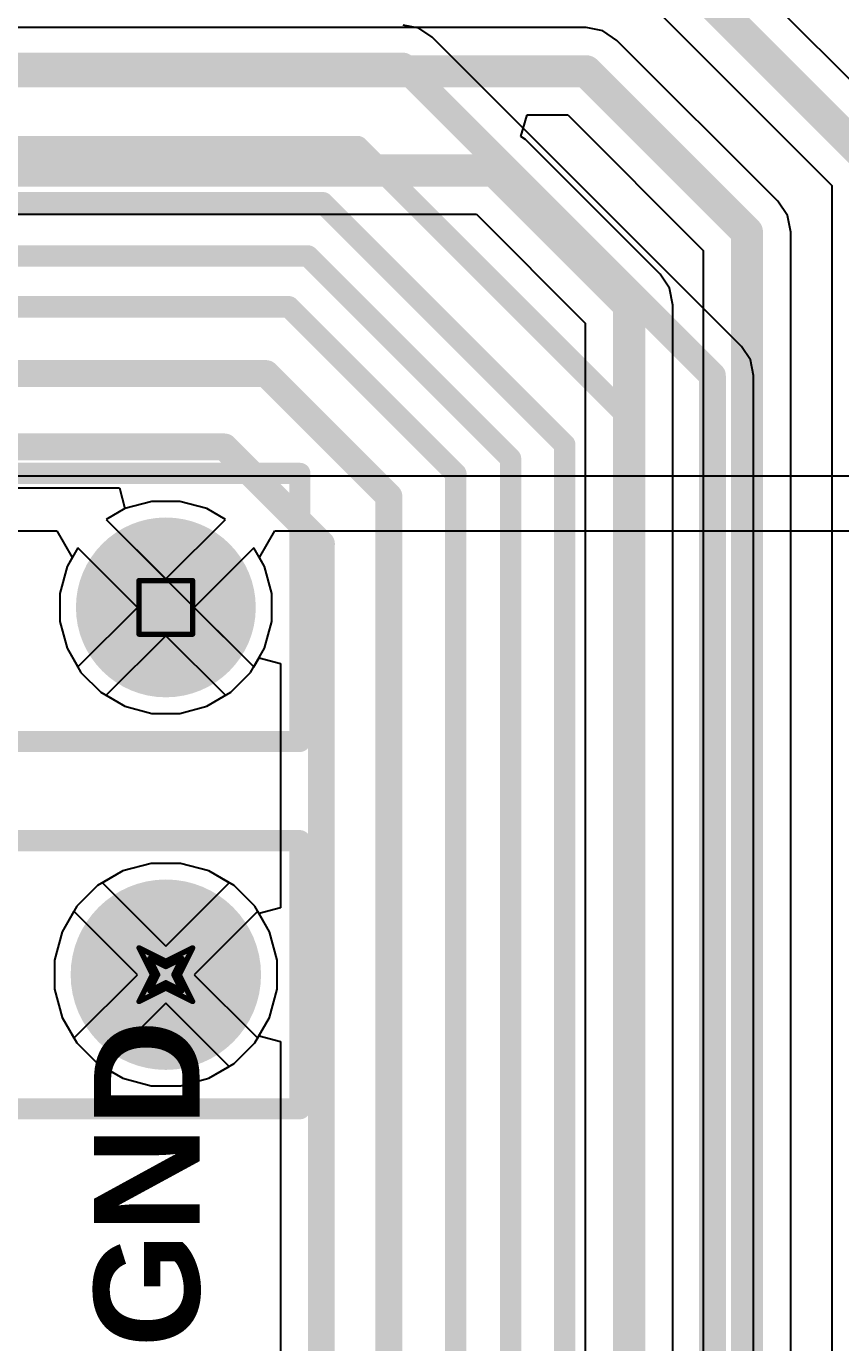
# Model space of a CAD drawing. Header units: inches. Extents: x 0 to 5401, y 0 to 5414.
# Drawn here: x 92.25 to 99.97, y 66.1 to 78.57 of the extents above; entities that cross this region are included whole.
import ezdxf

# ---------------------------------------------------------------- set-up
doc = ezdxf.new("R2010")
doc.units = ezdxf.units.IN
for name, color, linetype in [('Bottom Layer', 5, 'Continuous'), ('Bottom Solder', 6, 'Continuous'), ('Drill Drawing', 1, 'Continuous'), ('Layer 1', 16, 'Continuous'), ('Layer 2', 76, 'Continuous'), ('Multi-Layer', 9, 'Continuous'), ('Pad Holes', 156, 'Continuous'), ('Top Layer', 1, 'Continuous'), ('Top Overlay', 2, 'Continuous'), ('Top Solder', 216, 'Continuous')]:
    doc.layers.add(name, color=color, linetype=linetype)
doc.styles.add('Arial_Bold', font='', dxfattribs={"height": 0.2})
doc.styles.get('Arial_Bold').set_extended_font_data('Arial', bold=True)

# ---------------------------------------------------------------- blocks, each defined once
blk = doc.blocks.new('HDR1X3__198')
at = {"layer": 'Bottom Layer'}
blk.add_hatch(color=5, dxfattribs=at).paths.add_polyline_path([(-0.75, 0.75), (0.75, 0.75), (0.75, -0.75), (-0.75, -0.75)])
h = blk.add_hatch(color=5, dxfattribs=at)
edge = h.paths.add_edge_path()
edge.add_arc((2.54, 0), 0.75, 0, 360)
h = blk.add_hatch(color=5, dxfattribs=at)
edge = h.paths.add_edge_path()
edge.add_arc((5.08, 0), 0.75, 0, 360)
at = {"layer": 'Bottom Solder'}
blk.add_hatch(color=6, dxfattribs=at).paths.add_polyline_path([(-0.852, 0.852), (0.852, 0.852), (0.852, -0.852), (-0.852, -0.852)])
h = blk.add_hatch(color=6, dxfattribs=at)
edge = h.paths.add_edge_path()
edge.add_arc((2.54, 0), 0.852, 0, 360)
h = blk.add_hatch(color=6, dxfattribs=at)
edge = h.paths.add_edge_path()
edge.add_arc((5.08, 0), 0.852, 0, 360)
at = {"layer": 'Layer 1'}
blk.add_hatch(color=16, dxfattribs=at).paths.add_polyline_path([(-0.75, 0.75), (0.75, 0.75), (0.75, -0.75), (-0.75, -0.75)])
h = blk.add_hatch(color=16, dxfattribs=at)
edge = h.paths.add_edge_path()
edge.add_arc((2.54, 0), 0.75, 0, 360)
h = blk.add_hatch(color=16, dxfattribs=at)
edge = h.paths.add_edge_path()
edge.add_arc((5.08, 0), 0.75, 0, 360)
at = {"layer": 'Layer 2'}
blk.add_hatch(color=76, dxfattribs=at).paths.add_polyline_path([(-0.75, 0.75), (0.75, 0.75), (0.75, -0.75), (-0.75, -0.75)])
h = blk.add_hatch(color=76, dxfattribs=at)
edge = h.paths.add_edge_path()
edge.add_arc((2.54, 0), 0.75, 0, 360)
h = blk.add_hatch(color=76, dxfattribs=at)
edge = h.paths.add_edge_path()
edge.add_arc((5.08, 0), 0.75, 0, 360)
at = {"layer": 'Multi-Layer'}
blk.add_hatch(color=9, dxfattribs=at).paths.add_polyline_path([(-0.75, 0.75), (0.75, 0.75), (0.75, -0.75), (-0.75, -0.75)])
h = blk.add_hatch(color=9, dxfattribs=at)
edge = h.paths.add_edge_path()
edge.add_arc((2.54, 0), 0.75, 0, 360)
h = blk.add_hatch(color=9, dxfattribs=at)
edge = h.paths.add_edge_path()
edge.add_arc((5.08, 0), 0.75, 0, 360)
at = {"layer": 'Pad Holes'}
h = blk.add_hatch(color=7, dxfattribs=at)
edge = h.paths.add_edge_path()
edge.add_arc((0, 0), 0.45, 0, 360)
h = blk.add_hatch(color=7, dxfattribs=at)
edge = h.paths.add_edge_path()
edge.add_arc((2.54, 0), 0.45, 0, 360)
h = blk.add_hatch(color=7, dxfattribs=at)
edge = h.paths.add_edge_path()
edge.add_arc((5.08, 0), 0.45, 0, 360)
at = {"layer": 'Top Layer'}
blk.add_hatch(color=1, dxfattribs=at).paths.add_polyline_path([(-0.75, 0.75), (0.75, 0.75), (0.75, -0.75), (-0.75, -0.75)])
h = blk.add_hatch(color=1, dxfattribs=at)
edge = h.paths.add_edge_path()
edge.add_arc((2.54, 0), 0.75, 0, 360)
h = blk.add_hatch(color=1, dxfattribs=at)
edge = h.paths.add_edge_path()
edge.add_arc((5.08, 0), 0.75, 0, 360)
at = {"layer": 'Top Solder'}
blk.add_hatch(color=216, dxfattribs=at).paths.add_polyline_path([(-0.852, 0.852), (0.852, 0.852), (0.852, -0.852), (-0.852, -0.852)])
h = blk.add_hatch(color=216, dxfattribs=at)
edge = h.paths.add_edge_path()
edge.add_arc((2.54, 0), 0.852, 0, 360)
h = blk.add_hatch(color=216, dxfattribs=at)
edge = h.paths.add_edge_path()
edge.add_arc((5.08, 0), 0.852, 0, 360)
at = {"layer": 'Top Overlay'}
for points in [[(-1.27, 1.27, 0.2, 0.2, 0), (6.35, 1.27, 0.2, 0.2, 0)], [(-1.27, -1.27, 0.2, 0.2, 0), (-1.27, 1.27, 0.2, 0.2, 0)], [(6.35, -1.27, 0.2, 0.2, 0), (6.35, 1.27, 0.2, 0.2, 0)], [(-1.27, -1.27, 0.2, 0.2, 0), (6.35, -1.27, 0.2, 0.2, 0)]]:
    blk.add_lwpolyline(points, format="xyseb", dxfattribs=at)
for points in [[(-1.32, 1.27, 0.1, 0.1, 1), (-1.22, 1.27, 0.1, 0.1, 1)], [(-1.32, 1.27, 0.1, 0.1, 1), (-1.22, 1.27, 0.1, 0.1, 1)], [(6.3, 1.27, 0.1, 0.1, 1), (6.4, 1.27, 0.1, 0.1, 1)], [(6.3, 1.27, 0.1, 0.1, 1), (6.4, 1.27, 0.1, 0.1, 1)], [(-1.32, -1.27, 0.1, 0.1, 1), (-1.22, -1.27, 0.1, 0.1, 1)], [(-1.32, -1.27, 0.1, 0.1, 1), (-1.22, -1.27, 0.1, 0.1, 1)], [(6.3, -1.27, 0.1, 0.1, 1), (6.4, -1.27, 0.1, 0.1, 1)], [(6.3, -1.27, 0.1, 0.1, 1), (6.4, -1.27, 0.1, 0.1, 1)]]:
    blk.add_lwpolyline(points, format="xyseb", close=True, dxfattribs=at)
blk = doc.blocks.new('HDR1X4__199')
at = {"layer": 'Bottom Layer'}
blk.add_hatch(color=5, dxfattribs=at).paths.add_polyline_path([(-0.8, 0.8), (0.8, 0.8), (0.8, -0.8), (-0.8, -0.8)])
h = blk.add_hatch(color=5, dxfattribs=at)
edge = h.paths.add_edge_path()
edge.add_arc((2.54, 0), 0.8, 0, 360)
h = blk.add_hatch(color=5, dxfattribs=at)
edge = h.paths.add_edge_path()
edge.add_arc((5.08, 0), 0.8, 0, 360)
h = blk.add_hatch(color=5, dxfattribs=at)
edge = h.paths.add_edge_path()
edge.add_arc((7.62, 0), 0.8, 0, 360)
at = {"layer": 'Bottom Solder'}
blk.add_hatch(color=6, dxfattribs=at).paths.add_polyline_path([(-0.902, 0.902), (0.902, 0.902), (0.902, -0.902), (-0.902, -0.902)])
h = blk.add_hatch(color=6, dxfattribs=at)
edge = h.paths.add_edge_path()
edge.add_arc((2.54, 0), 0.902, 0, 360)
h = blk.add_hatch(color=6, dxfattribs=at)
edge = h.paths.add_edge_path()
edge.add_arc((5.08, 0), 0.902, 0, 360)
h = blk.add_hatch(color=6, dxfattribs=at)
edge = h.paths.add_edge_path()
edge.add_arc((7.62, 0), 0.902, 0, 360)
at = {"layer": 'Layer 1'}
blk.add_hatch(color=16, dxfattribs=at).paths.add_polyline_path([(-0.8, 0.8), (0.8, 0.8), (0.8, -0.8), (-0.8, -0.8)])
h = blk.add_hatch(color=16, dxfattribs=at)
edge = h.paths.add_edge_path()
edge.add_arc((2.54, 0), 0.8, 0, 360)
h = blk.add_hatch(color=16, dxfattribs=at)
edge = h.paths.add_edge_path()
edge.add_arc((5.08, 0), 0.8, 0, 360)
h = blk.add_hatch(color=16, dxfattribs=at)
edge = h.paths.add_edge_path()
edge.add_arc((7.62, 0), 0.8, 0, 360)
at = {"layer": 'Layer 2'}
blk.add_hatch(color=76, dxfattribs=at).paths.add_polyline_path([(-0.8, 0.8), (0.8, 0.8), (0.8, -0.8), (-0.8, -0.8)])
h = blk.add_hatch(color=76, dxfattribs=at)
edge = h.paths.add_edge_path()
edge.add_arc((2.54, 0), 0.8, 0, 360)
h = blk.add_hatch(color=76, dxfattribs=at)
edge = h.paths.add_edge_path()
edge.add_arc((5.08, 0), 0.8, 0, 360)
h = blk.add_hatch(color=76, dxfattribs=at)
edge = h.paths.add_edge_path()
edge.add_arc((7.62, 0), 0.8, 0, 360)
at = {"layer": 'Multi-Layer'}
blk.add_hatch(color=9, dxfattribs=at).paths.add_polyline_path([(-0.8, 0.8), (0.8, 0.8), (0.8, -0.8), (-0.8, -0.8)])
h = blk.add_hatch(color=9, dxfattribs=at)
edge = h.paths.add_edge_path()
edge.add_arc((2.54, 0), 0.8, 0, 360)
h = blk.add_hatch(color=9, dxfattribs=at)
edge = h.paths.add_edge_path()
edge.add_arc((5.08, 0), 0.8, 0, 360)
h = blk.add_hatch(color=9, dxfattribs=at)
edge = h.paths.add_edge_path()
edge.add_arc((7.62, 0), 0.8, 0, 360)
at = {"layer": 'Pad Holes'}
h = blk.add_hatch(color=7, dxfattribs=at)
edge = h.paths.add_edge_path()
edge.add_arc((0, 0), 0.475, 0, 360)
h = blk.add_hatch(color=7, dxfattribs=at)
edge = h.paths.add_edge_path()
edge.add_arc((2.54, 0), 0.475, 0, 360)
h = blk.add_hatch(color=7, dxfattribs=at)
edge = h.paths.add_edge_path()
edge.add_arc((5.08, 0), 0.475, 0, 360)
h = blk.add_hatch(color=7, dxfattribs=at)
edge = h.paths.add_edge_path()
edge.add_arc((7.62, 0), 0.475, 0, 360)
at = {"layer": 'Top Layer'}
blk.add_hatch(color=1, dxfattribs=at).paths.add_polyline_path([(-0.8, 0.8), (0.8, 0.8), (0.8, -0.8), (-0.8, -0.8)])
h = blk.add_hatch(color=1, dxfattribs=at)
edge = h.paths.add_edge_path()
edge.add_arc((2.54, 0), 0.8, 0, 360)
h = blk.add_hatch(color=1, dxfattribs=at)
edge = h.paths.add_edge_path()
edge.add_arc((5.08, 0), 0.8, 0, 360)
h = blk.add_hatch(color=1, dxfattribs=at)
edge = h.paths.add_edge_path()
edge.add_arc((7.62, 0), 0.8, 0, 360)
at = {"layer": 'Top Solder'}
blk.add_hatch(color=216, dxfattribs=at).paths.add_polyline_path([(-0.902, 0.902), (0.902, 0.902), (0.902, -0.902), (-0.902, -0.902)])
h = blk.add_hatch(color=216, dxfattribs=at)
edge = h.paths.add_edge_path()
edge.add_arc((2.54, 0), 0.902, 0, 360)
h = blk.add_hatch(color=216, dxfattribs=at)
edge = h.paths.add_edge_path()
edge.add_arc((5.08, 0), 0.902, 0, 360)
h = blk.add_hatch(color=216, dxfattribs=at)
edge = h.paths.add_edge_path()
edge.add_arc((7.62, 0), 0.902, 0, 360)
at = {"layer": 'Top Overlay'}
for points in [[(-1.27, -1.27, 0.2, 0.2, 0), (-1.27, 1.27, 0.2, 0.2, 0)], [(-1.27, 1.27, 0.2, 0.2, 0), (8.89, 1.27, 0.2, 0.2, 0)], [(8.89, -1.27, 0.2, 0.2, 0), (8.89, 1.27, 0.2, 0.2, 0)], [(-1.27, -1.27, 0.2, 0.2, 0), (8.89, -1.27, 0.2, 0.2, 0)]]:
    blk.add_lwpolyline(points, format="xyseb", dxfattribs=at)
for points in [[(-1.32, 1.27, 0.1, 0.1, 1), (-1.22, 1.27, 0.1, 0.1, 1)], [(-1.32, 1.27, 0.1, 0.1, 1), (-1.22, 1.27, 0.1, 0.1, 1)], [(8.84, 1.27, 0.1, 0.1, 1), (8.94, 1.27, 0.1, 0.1, 1)], [(8.84, 1.27, 0.1, 0.1, 1), (8.94, 1.27, 0.1, 0.1, 1)], [(-1.32, -1.27, 0.1, 0.1, 1), (-1.22, -1.27, 0.1, 0.1, 1)], [(-1.32, -1.27, 0.1, 0.1, 1), (-1.22, -1.27, 0.1, 0.1, 1)], [(8.84, -1.27, 0.1, 0.1, 1), (8.94, -1.27, 0.1, 0.1, 1)], [(8.84, -1.27, 0.1, 0.1, 1), (8.94, -1.27, 0.1, 0.1, 1)]]:
    blk.add_lwpolyline(points, format="xyseb", close=True, dxfattribs=at)

msp = doc.modelspace()

# ---------------------------------------------------------------- linework, layer by layer
at = {"layer": 'Bottom Layer'}
for p, q in [((100.592, 77.533), (98.578, 79.547)), ((98.114, 78.84), (99.885, 77.068)), ((97.555, 78.564), (79.625, 78.564)), ((97.714, 78.532), (97.555, 78.564)), ((97.848, 78.442), (97.714, 78.532)), ((99.373, 76.917), (97.848, 78.442)), ((96.937, 77.532), (96.998, 77.735)), ((96.998, 77.735), (97.384, 77.735)), ((97.384, 77.735), (98.666, 76.452)), ((96.98, 77.502), (96.937, 77.532)), ((98.256, 76.227), (96.98, 77.502)), ((99.885, 77.068), (99.885, 23.951)), ((99.463, 76.783), (99.373, 76.917)), ((83.377, 76.795), (96.516, 76.795)), ((96.516, 76.795), (97.548, 75.763)), ((99.495, 76.624), (99.463, 76.783)), ((99.495, 23.724), (99.495, 76.624)), ((98.666, 76.452), (98.666, 23.724)), ((98.345, 76.093), (98.256, 76.227)), ((98.377, 75.934), (98.345, 76.093)), ((98.377, 24.013), (98.377, 75.934)), ((97.548, 75.763), (97.548, 24.185)), ((93.186, 74.005), (93.009, 73.903)), ((93.441, 74.073), (93.186, 74.005)), ((93.706, 74.073), (93.441, 74.073)), ((93.961, 74.005), (93.706, 74.073)), ((94.138, 73.903), (93.961, 74.005)), ((93.009, 73.903), (93.574, 73.339)), ((93.574, 73.339), (94.138, 73.903)), ((92.74, 73.633), (92.638, 73.457)), ((93.304, 73.069), (92.74, 73.633)), ((94.407, 73.633), (93.843, 73.069)), ((94.509, 73.457), (94.407, 73.633)), ((92.638, 73.457), (92.57, 73.201)), ((94.578, 73.201), (94.509, 73.457)), ((92.57, 73.201), (92.57, 72.937)), ((94.578, 72.937), (94.578, 73.201)), ((92.74, 72.505), (93.304, 73.069)), ((93.843, 73.069), (94.407, 72.505)), ((92.57, 72.937), (92.638, 72.682)), ((94.509, 72.682), (94.578, 72.937)), ((93.574, 72.8), (93.009, 72.236)), ((94.138, 72.236), (93.574, 72.8)), ((92.638, 72.682), (92.74, 72.505)), ((94.407, 72.505), (94.509, 72.682)), ((93.009, 72.236), (93.186, 72.134)), ((93.961, 72.134), (94.138, 72.236)), ((93.186, 72.134), (93.441, 72.065)), ((93.706, 72.065), (93.961, 72.134)), ((93.441, 72.065), (93.706, 72.065)), ((93.435, 70.643), (93.167, 70.572)), ((93.712, 70.643), (93.435, 70.643)), ((93.98, 70.572), (93.712, 70.643)), ((93.167, 70.572), (92.973, 70.46)), ((94.174, 70.46), (93.98, 70.572)), ((92.973, 70.46), (93.574, 69.859)), ((93.574, 69.859), (94.174, 70.46)), ((92.703, 70.19), (92.591, 69.996)), ((93.304, 69.589), (92.703, 70.19)), ((94.444, 70.19), (93.843, 69.589)), ((94.556, 69.996), (94.444, 70.19)), ((92.591, 69.996), (92.52, 69.728)), ((94.628, 69.728), (94.556, 69.996)), ((92.52, 69.728), (92.52, 69.451)), ((94.628, 69.451), (94.628, 69.728)), ((92.703, 68.989), (93.304, 69.589)), ((93.843, 69.589), (94.444, 68.989)), ((92.52, 69.451), (92.591, 69.183)), ((94.556, 69.183), (94.628, 69.451)), ((93.574, 69.32), (92.973, 68.719)), ((94.174, 68.719), (93.574, 69.32)), ((92.591, 69.183), (92.703, 68.989)), ((94.444, 68.989), (94.556, 69.183)), ((92.973, 68.719), (93.167, 68.607)), ((93.167, 68.607), (93.435, 68.535)), ((93.712, 68.535), (93.98, 68.607)), ((93.98, 68.607), (94.174, 68.719)), ((93.435, 68.535), (93.712, 68.535))]:
    msp.add_line(p, q, dxfattribs=at)
for points in [[(98.285, 79.254, 0.305, 0.305, 0), (100.299, 77.24, 0.305, 0.305, 0)], [(79.121, 78.149, 0.305, 0.305, 0), (97.555, 78.149, 0.305, 0.305, 0)], [(97.555, 78.149, 0.305, 0.305, 0), (99.08, 76.624, 0.305, 0.305, 0)], [(78.694, 77.209, 0.305, 0.305, 0), (96.687, 77.209, 0.305, 0.305, 0)], [(96.687, 77.209, 0.305, 0.305, 0), (97.963, 75.934, 0.305, 0.305, 0)], [(99.08, 23.355, 0.305, 0.305, 0), (99.08, 76.624, 0.305, 0.305, 0)], [(97.963, 24.013, 0.305, 0.305, 0), (97.963, 75.934, 0.305, 0.305, 0)]]:
    msp.add_lwpolyline(points, format="xyseb", dxfattribs=at)
for points in [[(97.479, 78.149, 0.152, 0.152, 1), (97.631, 78.149, 0.152, 0.152, 1)], [(97.479, 78.149, 0.152, 0.152, 1), (97.631, 78.149, 0.152, 0.152, 1)], [(96.611, 77.209, 0.152, 0.152, 1), (96.764, 77.209, 0.152, 0.152, 1)], [(96.611, 77.209, 0.152, 0.152, 1), (96.764, 77.209, 0.152, 0.152, 1)], [(99.004, 76.624, 0.152, 0.152, 1), (99.156, 76.624, 0.152, 0.152, 1)], [(99.004, 76.624, 0.152, 0.152, 1), (99.156, 76.624, 0.152, 0.152, 1)], [(97.886, 75.934, 0.152, 0.152, 1), (98.039, 75.934, 0.152, 0.152, 1)], [(97.886, 75.934, 0.152, 0.152, 1), (98.039, 75.934, 0.152, 0.152, 1)]]:
    msp.add_lwpolyline(points, format="xyseb", close=True, dxfattribs=at)
at = {"layer": 'Drill Drawing'}
for points in [[(93.32, 73.323, 0.0508, 0.0508, 0), (93.828, 73.323, 0.0508, 0.0508, 0)], [(93.32, 72.815, 0.0508, 0.0508, 0), (93.32, 73.323, 0.0508, 0.0508, 0)], [(93.828, 72.815, 0.0508, 0.0508, 0), (93.828, 73.323, 0.0508, 0.0508, 0)], [(93.32, 72.815, 0.0508, 0.0508, 0), (93.828, 72.815, 0.0508, 0.0508, 0)], [(93.32, 69.843, 0.0508, 0.0508, 0), (93.574, 69.716, 0.0508, 0.0508, 0)], [(93.32, 69.843, 0.0508, 0.0508, 0), (93.447, 69.589, 0.0508, 0.0508, 0)], [(93.574, 69.716, 0.0508, 0.0508, 0), (93.828, 69.843, 0.0508, 0.0508, 0)], [(93.701, 69.589, 0.0508, 0.0508, 0), (93.828, 69.843, 0.0508, 0.0508, 0)], [(93.421, 69.742, 0.0508, 0.0508, 0), (93.574, 69.666, 0.0508, 0.0508, 0)], [(93.421, 69.742, 0.0508, 0.0508, 0), (93.497, 69.589, 0.0508, 0.0508, 0)], [(93.574, 69.666, 0.0508, 0.0508, 0), (93.726, 69.742, 0.0508, 0.0508, 0)], [(93.65, 69.589, 0.0508, 0.0508, 0), (93.726, 69.742, 0.0508, 0.0508, 0)], [(93.32, 69.335, 0.0508, 0.0508, 0), (93.447, 69.589, 0.0508, 0.0508, 0)], [(93.421, 69.437, 0.0508, 0.0508, 0), (93.497, 69.589, 0.0508, 0.0508, 0)], [(93.65, 69.589, 0.0508, 0.0508, 0), (93.726, 69.437, 0.0508, 0.0508, 0)], [(93.701, 69.589, 0.0508, 0.0508, 0), (93.828, 69.335, 0.0508, 0.0508, 0)], [(93.32, 69.335, 0.0508, 0.0508, 0), (93.574, 69.462, 0.0508, 0.0508, 0)], [(93.421, 69.437, 0.0508, 0.0508, 0), (93.574, 69.513, 0.0508, 0.0508, 0)], [(93.574, 69.513, 0.0508, 0.0508, 0), (93.726, 69.437, 0.0508, 0.0508, 0)], [(93.574, 69.462, 0.0508, 0.0508, 0), (93.828, 69.335, 0.0508, 0.0508, 0)]]:
    msp.add_lwpolyline(points, format="xyseb", dxfattribs=at)
for points in [[(93.307, 73.323, 0.0254, 0.0254, 1), (93.332, 73.323, 0.0254, 0.0254, 1)], [(93.307, 73.323, 0.0254, 0.0254, 1), (93.332, 73.323, 0.0254, 0.0254, 1)], [(93.815, 73.323, 0.0254, 0.0254, 1), (93.84, 73.323, 0.0254, 0.0254, 1)], [(93.815, 73.323, 0.0254, 0.0254, 1), (93.84, 73.323, 0.0254, 0.0254, 1)], [(93.307, 72.815, 0.0254, 0.0254, 1), (93.332, 72.815, 0.0254, 0.0254, 1)], [(93.307, 72.815, 0.0254, 0.0254, 1), (93.332, 72.815, 0.0254, 0.0254, 1)], [(93.815, 72.815, 0.0254, 0.0254, 1), (93.84, 72.815, 0.0254, 0.0254, 1)], [(93.815, 72.815, 0.0254, 0.0254, 1), (93.84, 72.815, 0.0254, 0.0254, 1)], [(93.307, 69.843, 0.0254, 0.0254, 1), (93.332, 69.843, 0.0254, 0.0254, 1)], [(93.307, 69.843, 0.0254, 0.0254, 1), (93.332, 69.843, 0.0254, 0.0254, 1)], [(93.815, 69.843, 0.0254, 0.0254, 1), (93.84, 69.843, 0.0254, 0.0254, 1)], [(93.815, 69.843, 0.0254, 0.0254, 1), (93.84, 69.843, 0.0254, 0.0254, 1)], [(93.409, 69.742, 0.0254, 0.0254, 1), (93.434, 69.742, 0.0254, 0.0254, 1)], [(93.409, 69.742, 0.0254, 0.0254, 1), (93.434, 69.742, 0.0254, 0.0254, 1)], [(93.561, 69.716, 0.0254, 0.0254, 1), (93.586, 69.716, 0.0254, 0.0254, 1)], [(93.561, 69.716, 0.0254, 0.0254, 1), (93.586, 69.716, 0.0254, 0.0254, 1)], [(93.713, 69.742, 0.0254, 0.0254, 1), (93.739, 69.742, 0.0254, 0.0254, 1)], [(93.713, 69.742, 0.0254, 0.0254, 1), (93.739, 69.742, 0.0254, 0.0254, 1)], [(93.434, 69.589, 0.0254, 0.0254, 1), (93.459, 69.589, 0.0254, 0.0254, 1)], [(93.434, 69.589, 0.0254, 0.0254, 1), (93.459, 69.589, 0.0254, 0.0254, 1)], [(93.485, 69.589, 0.0254, 0.0254, 1), (93.51, 69.589, 0.0254, 0.0254, 1)], [(93.485, 69.589, 0.0254, 0.0254, 1), (93.51, 69.589, 0.0254, 0.0254, 1)], [(93.561, 69.666, 0.0254, 0.0254, 1), (93.586, 69.666, 0.0254, 0.0254, 1)], [(93.561, 69.666, 0.0254, 0.0254, 1), (93.586, 69.666, 0.0254, 0.0254, 1)], [(93.637, 69.589, 0.0254, 0.0254, 1), (93.663, 69.589, 0.0254, 0.0254, 1)], [(93.637, 69.589, 0.0254, 0.0254, 1), (93.663, 69.589, 0.0254, 0.0254, 1)], [(93.688, 69.589, 0.0254, 0.0254, 1), (93.713, 69.589, 0.0254, 0.0254, 1)], [(93.688, 69.589, 0.0254, 0.0254, 1), (93.713, 69.589, 0.0254, 0.0254, 1)], [(93.561, 69.513, 0.0254, 0.0254, 1), (93.586, 69.513, 0.0254, 0.0254, 1)], [(93.561, 69.513, 0.0254, 0.0254, 1), (93.586, 69.513, 0.0254, 0.0254, 1)], [(93.561, 69.462, 0.0254, 0.0254, 1), (93.586, 69.462, 0.0254, 0.0254, 1)], [(93.561, 69.462, 0.0254, 0.0254, 1), (93.586, 69.462, 0.0254, 0.0254, 1)], [(93.307, 69.335, 0.0254, 0.0254, 1), (93.332, 69.335, 0.0254, 0.0254, 1)], [(93.307, 69.335, 0.0254, 0.0254, 1), (93.332, 69.335, 0.0254, 0.0254, 1)], [(93.409, 69.437, 0.0254, 0.0254, 1), (93.434, 69.437, 0.0254, 0.0254, 1)], [(93.409, 69.437, 0.0254, 0.0254, 1), (93.434, 69.437, 0.0254, 0.0254, 1)], [(93.713, 69.437, 0.0254, 0.0254, 1), (93.739, 69.437, 0.0254, 0.0254, 1)], [(93.713, 69.437, 0.0254, 0.0254, 1), (93.739, 69.437, 0.0254, 0.0254, 1)], [(93.815, 69.335, 0.0254, 0.0254, 1), (93.84, 69.335, 0.0254, 0.0254, 1)], [(93.815, 69.335, 0.0254, 0.0254, 1), (93.84, 69.335, 0.0254, 0.0254, 1)]]:
    msp.add_lwpolyline(points, format="xyseb", close=True, dxfattribs=at)
at = {"layer": 'Layer 1'}
for p, q in [((93.186, 74.005), (93.009, 73.903)), ((93.441, 74.073), (93.186, 74.005)), ((93.706, 74.073), (93.441, 74.073)), ((93.961, 74.005), (93.706, 74.073)), ((94.138, 73.903), (93.961, 74.005)), ((93.009, 73.903), (93.574, 73.339)), ((93.574, 73.339), (94.138, 73.903)), ((92.74, 73.633), (92.638, 73.457)), ((93.304, 73.069), (92.74, 73.633)), ((94.407, 73.633), (93.843, 73.069)), ((94.509, 73.457), (94.407, 73.633)), ((92.638, 73.457), (92.57, 73.201)), ((94.578, 73.201), (94.509, 73.457)), ((92.57, 73.201), (92.57, 72.937)), ((94.578, 72.937), (94.578, 73.201)), ((92.74, 72.505), (93.304, 73.069)), ((93.843, 73.069), (94.407, 72.505)), ((92.57, 72.937), (92.638, 72.682)), ((94.509, 72.682), (94.578, 72.937)), ((93.574, 72.8), (93.009, 72.236)), ((94.138, 72.236), (93.574, 72.8)), ((92.638, 72.682), (92.74, 72.505)), ((94.407, 72.505), (94.509, 72.682)), ((93.009, 72.236), (93.186, 72.134)), ((93.961, 72.134), (94.138, 72.236)), ((93.186, 72.134), (93.441, 72.065)), ((93.706, 72.065), (93.961, 72.134)), ((93.441, 72.065), (93.706, 72.065)), ((93.435, 70.643), (93.167, 70.572)), ((93.712, 70.643), (93.435, 70.643)), ((93.98, 70.572), (93.712, 70.643)), ((93.167, 70.572), (92.973, 70.46)), ((94.174, 70.46), (93.98, 70.572)), ((92.973, 70.46), (93.574, 69.859)), ((93.574, 69.859), (94.174, 70.46)), ((92.703, 70.19), (92.591, 69.996)), ((93.304, 69.589), (92.703, 70.19)), ((94.444, 70.19), (93.843, 69.589)), ((94.556, 69.996), (94.444, 70.19)), ((92.591, 69.996), (92.52, 69.728)), ((94.628, 69.728), (94.556, 69.996)), ((92.52, 69.728), (92.52, 69.451)), ((94.628, 69.451), (94.628, 69.728)), ((92.703, 68.989), (93.304, 69.589)), ((93.843, 69.589), (94.444, 68.989)), ((92.52, 69.451), (92.591, 69.183)), ((94.556, 69.183), (94.628, 69.451)), ((93.574, 69.32), (92.973, 68.719)), ((94.174, 68.719), (93.574, 69.32)), ((92.591, 69.183), (92.703, 68.989)), ((94.444, 68.989), (94.556, 69.183)), ((92.973, 68.719), (93.167, 68.607)), ((93.167, 68.607), (93.435, 68.535)), ((93.712, 68.535), (93.98, 68.607)), ((93.98, 68.607), (94.174, 68.719)), ((93.435, 68.535), (93.712, 68.535))]:
    msp.add_line(p, q, dxfattribs=at)
at = {"layer": 'Layer 2'}
for p, q in [((112.524, 74.314), (70.199, 74.314)), ((92.067, 73.796), (92.541, 73.796)), ((92.541, 73.796), (92.687, 73.542)), ((94.46, 73.542), (94.607, 73.796)), ((94.607, 73.796), (112.524, 73.796)), ((92.687, 73.542), (92.638, 73.457)), ((94.509, 73.457), (94.46, 73.542)), ((92.638, 73.457), (92.57, 73.201)), ((94.578, 73.201), (94.509, 73.457)), ((92.57, 73.201), (92.57, 72.937)), ((94.578, 72.937), (94.578, 73.201)), ((92.57, 72.937), (92.638, 72.682)), ((94.509, 72.682), (94.578, 72.937)), ((92.638, 72.682), (92.77, 72.453)), ((94.377, 72.453), (94.509, 72.682)), ((92.77, 72.453), (92.957, 72.266)), ((94.19, 72.266), (94.377, 72.453)), ((92.957, 72.266), (93.186, 72.134)), ((93.961, 72.134), (94.19, 72.266)), ((93.186, 72.134), (93.441, 72.065)), ((93.706, 72.065), (93.961, 72.134)), ((93.441, 72.065), (93.706, 72.065)), ((93.435, 70.643), (93.167, 70.572)), ((93.712, 70.643), (93.435, 70.643)), ((93.98, 70.572), (93.712, 70.643)), ((93.167, 70.572), (92.926, 70.433)), ((94.221, 70.433), (93.98, 70.572)), ((92.926, 70.433), (92.73, 70.237)), ((94.417, 70.237), (94.221, 70.433)), ((92.73, 70.237), (92.591, 69.996)), ((94.556, 69.996), (94.417, 70.237)), ((92.591, 69.996), (92.52, 69.728)), ((94.628, 69.728), (94.556, 69.996)), ((92.52, 69.728), (92.52, 69.451)), ((94.628, 69.451), (94.628, 69.728)), ((92.52, 69.451), (92.591, 69.183)), ((94.556, 69.183), (94.628, 69.451)), ((92.591, 69.183), (92.73, 68.942)), ((94.417, 68.942), (94.556, 69.183)), ((92.73, 68.942), (92.926, 68.746)), ((94.221, 68.746), (94.417, 68.942)), ((92.926, 68.746), (93.167, 68.607)), ((93.98, 68.607), (94.221, 68.746)), ((93.167, 68.607), (93.435, 68.535)), ((93.712, 68.535), (93.98, 68.607)), ((93.435, 68.535), (93.712, 68.535))]:
    msp.add_line(p, q, dxfattribs=at)
at = {"layer": 'Top Layer'}
for p, q in [((95.97, 78.556), (95.822, 78.586)), ((96.096, 78.472), (95.97, 78.556)), ((99.027, 75.541), (96.096, 78.472)), ((99.112, 75.415), (99.027, 75.541)), ((99.141, 75.266), (99.112, 75.415)), ((99.141, 62.173), (99.141, 75.266)), ((91.471, 74.202), (93.136, 74.202)), ((93.136, 74.202), (93.186, 74.005)), ((93.186, 74.005), (93.009, 73.903)), ((93.009, 73.903), (93.708, 73.204)), ((92.74, 73.633), (92.638, 73.457)), ((93.304, 73.069), (92.74, 73.633)), ((92.638, 73.457), (92.57, 73.201)), ((92.57, 73.201), (92.57, 72.937)), ((93.708, 73.204), (94.407, 72.505)), ((92.74, 72.505), (93.304, 73.069)), ((92.57, 72.937), (92.638, 72.682)), ((93.574, 72.8), (93.009, 72.236)), ((94.138, 72.236), (93.574, 72.8)), ((92.638, 72.682), (92.74, 72.505)), ((94.407, 72.505), (94.457, 72.591)), ((94.457, 72.591), (94.66, 72.536)), ((94.66, 72.536), (94.66, 70.222)), ((93.009, 72.236), (93.186, 72.134)), ((93.961, 72.134), (94.138, 72.236)), ((93.186, 72.134), (93.441, 72.065)), ((93.706, 72.065), (93.961, 72.134)), ((93.441, 72.065), (93.706, 72.065)), ((93.435, 70.643), (93.167, 70.572)), ((93.712, 70.643), (93.435, 70.643)), ((93.98, 70.572), (93.712, 70.643)), ((93.167, 70.572), (92.973, 70.46)), ((94.174, 70.46), (93.98, 70.572)), ((92.973, 70.46), (93.574, 69.859)), ((93.574, 69.859), (94.174, 70.46)), ((94.66, 70.222), (94.457, 70.168)), ((92.703, 70.19), (92.591, 69.996)), ((93.304, 69.589), (92.703, 70.19)), ((94.444, 70.19), (93.843, 69.589)), ((94.457, 70.168), (94.444, 70.19)), ((92.591, 69.996), (92.52, 69.728)), ((92.52, 69.728), (92.52, 69.451)), ((92.703, 68.989), (93.304, 69.589)), ((93.843, 69.589), (94.444, 68.989)), ((92.52, 69.451), (92.591, 69.183)), ((93.574, 69.32), (92.973, 68.719)), ((94.174, 68.719), (93.574, 69.32)), ((92.591, 69.183), (92.703, 68.989)), ((94.444, 68.989), (94.457, 69.011)), ((94.457, 69.011), (94.66, 68.957)), ((94.66, 68.957), (94.66, 64.631)), ((92.973, 68.719), (93.167, 68.607)), ((93.167, 68.607), (93.435, 68.535)), ((93.712, 68.535), (93.98, 68.607)), ((93.98, 68.607), (94.174, 68.719)), ((93.435, 68.535), (93.712, 68.535))]:
    msp.add_line(p, q, dxfattribs=at)
for points in [[(90.74, 78.198, 0.254, 0.254, 0), (95.822, 78.198, 0.254, 0.254, 0)], [(95.822, 78.198, 0.254, 0.254, 0), (98.753, 75.266, 0.254, 0.254, 0)], [(83.973, 77.435, 0.203, 0.203, 0), (95.39, 77.435, 0.203, 0.203, 0)], [(95.39, 77.435, 0.203, 0.203, 0), (97.943, 74.882, 0.203, 0.203, 0)], [(84.663, 76.903, 0.203, 0.203, 0), (95.062, 76.903, 0.203, 0.203, 0)], [(95.062, 76.903, 0.203, 0.203, 0), (97.353, 74.611, 0.203, 0.203, 0)], [(84.804, 76.398, 0.203, 0.203, 0), (94.92, 76.398, 0.203, 0.203, 0)], [(94.92, 76.398, 0.203, 0.203, 0), (96.84, 74.479, 0.203, 0.203, 0)], [(84.986, 75.917, 0.203, 0.203, 0), (94.739, 75.917, 0.203, 0.203, 0)], [(94.739, 75.917, 0.203, 0.203, 0), (96.321, 74.335, 0.203, 0.203, 0)], [(85.2, 75.285, 0.254, 0.254, 0), (94.523, 75.285, 0.254, 0.254, 0)], [(94.523, 75.285, 0.254, 0.254, 0), (95.687, 74.121, 0.254, 0.254, 0)], [(98.753, 62.012, 0.254, 0.254, 0), (98.753, 75.266, 0.254, 0.254, 0)], [(97.943, 55.83, 0.203, 0.203, 0), (97.943, 74.882, 0.203, 0.203, 0)], [(85.551, 74.59, 0.254, 0.254, 0), (94.129, 74.59, 0.254, 0.254, 0)], [(94.129, 74.59, 0.254, 0.254, 0), (95.048, 73.671, 0.254, 0.254, 0)], [(97.353, 55.595, 0.203, 0.203, 0), (97.353, 74.611, 0.203, 0.203, 0)], [(96.84, 55.292, 0.203, 0.203, 0), (96.84, 74.479, 0.203, 0.203, 0)], [(96.321, 55.099, 0.203, 0.203, 0), (96.321, 74.335, 0.203, 0.203, 0)], [(95.687, 54.671, 0.254, 0.254, 0), (95.687, 74.121, 0.254, 0.254, 0)], [(95.048, 54.347, 0.254, 0.254, 0), (95.048, 73.671, 0.254, 0.254, 0)]]:
    msp.add_lwpolyline(points, format="xyseb", dxfattribs=at)
for points in [[(95.758, 78.198, 0.127, 0.127, 1), (95.885, 78.198, 0.127, 0.127, 1)], [(95.758, 78.198, 0.127, 0.127, 1), (95.885, 78.198, 0.127, 0.127, 1)], [(95.339, 77.435, 0.102, 0.102, 1), (95.441, 77.435, 0.102, 0.102, 1)], [(95.339, 77.435, 0.102, 0.102, 1), (95.441, 77.435, 0.102, 0.102, 1)], [(95.011, 76.903, 0.102, 0.102, 1), (95.112, 76.903, 0.102, 0.102, 1)], [(95.011, 76.903, 0.102, 0.102, 1), (95.112, 76.903, 0.102, 0.102, 1)], [(94.869, 76.398, 0.102, 0.102, 1), (94.971, 76.398, 0.102, 0.102, 1)], [(94.869, 76.398, 0.102, 0.102, 1), (94.971, 76.398, 0.102, 0.102, 1)], [(94.688, 75.917, 0.102, 0.102, 1), (94.79, 75.917, 0.102, 0.102, 1)], [(94.688, 75.917, 0.102, 0.102, 1), (94.79, 75.917, 0.102, 0.102, 1)], [(94.46, 75.285, 0.127, 0.127, 1), (94.587, 75.285, 0.127, 0.127, 1)], [(94.46, 75.285, 0.127, 0.127, 1), (94.587, 75.285, 0.127, 0.127, 1)], [(98.689, 75.266, 0.127, 0.127, 1), (98.816, 75.266, 0.127, 0.127, 1)], [(98.689, 75.266, 0.127, 0.127, 1), (98.816, 75.266, 0.127, 0.127, 1)], [(97.892, 74.882, 0.102, 0.102, 1), (97.994, 74.882, 0.102, 0.102, 1)], [(97.892, 74.882, 0.102, 0.102, 1), (97.994, 74.882, 0.102, 0.102, 1)], [(94.066, 74.59, 0.127, 0.127, 1), (94.193, 74.59, 0.127, 0.127, 1)], [(94.066, 74.59, 0.127, 0.127, 1), (94.193, 74.59, 0.127, 0.127, 1)], [(97.302, 74.611, 0.102, 0.102, 1), (97.404, 74.611, 0.102, 0.102, 1)], [(97.302, 74.611, 0.102, 0.102, 1), (97.404, 74.611, 0.102, 0.102, 1)], [(96.789, 74.479, 0.102, 0.102, 1), (96.89, 74.479, 0.102, 0.102, 1)], [(96.789, 74.479, 0.102, 0.102, 1), (96.89, 74.479, 0.102, 0.102, 1)], [(96.27, 74.335, 0.102, 0.102, 1), (96.372, 74.335, 0.102, 0.102, 1)], [(96.27, 74.335, 0.102, 0.102, 1), (96.372, 74.335, 0.102, 0.102, 1)], [(95.624, 74.121, 0.127, 0.127, 1), (95.751, 74.121, 0.127, 0.127, 1)], [(95.624, 74.121, 0.127, 0.127, 1), (95.751, 74.121, 0.127, 0.127, 1)], [(94.985, 73.671, 0.127, 0.127, 1), (95.112, 73.671, 0.127, 0.127, 1)], [(94.985, 73.671, 0.127, 0.127, 1), (95.112, 73.671, 0.127, 0.127, 1)]]:
    msp.add_lwpolyline(points, format="xyseb", close=True, dxfattribs=at)

# ---------------------------------------------------------------- block references
for name, p in [('HDR1X3__198', (88.494, 73.069)), ('HDR1X4__199', (85.954, 69.589))]:
    msp.add_blockref(name, p)

# ---------------------------------------------------------------- texts
at = {"layer": 'Top Overlay', "style": 'Arial_Bold'}
msp.add_text('GND', height=1, rotation=90, dxfattribs=at).set_placement((93.893, 66.056))

doc.saveas('drawing.dxf')
